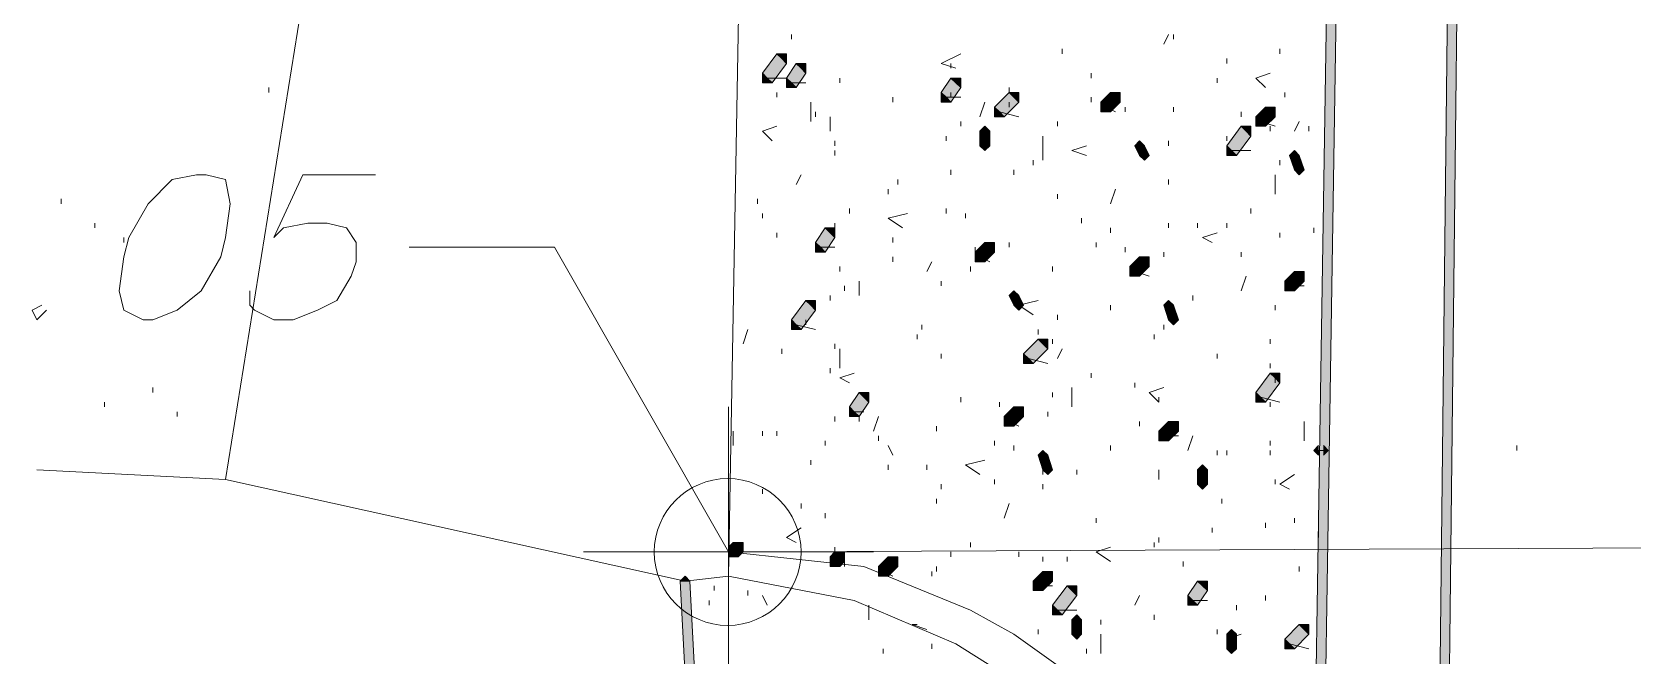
# Model space of a CAD drawing. Header units: inches. Extents: x 10 to 486, y 7 to 426.
# Drawn here: x 369.88 to 391.94, y 371.52 to 380.12 of the extents above; entities that cross this region are included whole.
import ezdxf

# ---------------------------------------------------------------- set-up
doc = ezdxf.new("R2010")
doc.units = ezdxf.units.IN
doc.header["$LTSCALE"] = 3
doc.header["$MEASUREMENT"] = 0
doc.layers.add('PDF_Geometry', color=7, linetype='Continuous', true_color=0x999999)
doc.layers.add('PDF_Solid Fills', color=7, linetype='Continuous')

msp = doc.modelspace()

# ---------------------------------------------------------------- hatches: boundary and pattern name
at = {"layer": 'PDF_Solid Fills', "true_color": 0x767676, "transparency": 33554559}
msp.add_hatch(color=8, dxfattribs=at).paths.add_polyline_path([(387.543, 364.883), (387.61, 364.883), (388.41, 415.883), (388.277, 415.883), (387.477, 364.883)])
at = {"layer": 'PDF_Solid Fills', "true_color": 0x999999, "transparency": 33554559}
for points in [[(380.01, 379.483), (380.077, 379.417), (380.277, 379.683), (380.21, 379.75), (380.143, 379.817), (379.943, 379.55)], [(380.343, 379.417), (380.41, 379.35), (380.543, 379.55), (380.477, 379.617), (380.41, 379.683), (380.277, 379.483)], [(382.477, 379.217), (382.543, 379.15), (382.677, 379.35), (382.61, 379.417), (382.543, 379.483), (382.41, 379.283)], [(383.21, 379.017), (383.277, 378.95), (383.477, 379.15), (383.41, 379.217), (383.343, 379.283), (383.143, 379.083)], [(384.677, 379.083), (384.743, 379.017), (384.877, 379.15), (384.81, 379.217), (384.743, 379.283), (384.61, 379.15)], [(386.81, 378.883), (386.877, 378.817), (387.01, 378.95), (386.943, 379.017), (386.877, 379.083), (386.743, 378.95)], [(383.01, 378.55), (383.077, 378.55), (383.077, 378.75), (382.943, 378.75), (382.943, 378.55)], [(386.41, 378.483), (386.477, 378.417), (386.677, 378.683), (386.61, 378.75), (386.543, 378.817), (386.343, 378.55)], [(385.21, 378.417), (385.277, 378.417), (385.21, 378.55), (385.077, 378.55), (385.143, 378.417)], [(387.343, 378.217), (387.41, 378.217), (387.343, 378.417), (387.21, 378.417), (387.277, 378.217)], [(380.743, 377.15), (380.81, 377.083), (380.943, 377.283), (380.877, 377.35), (380.81, 377.417), (380.677, 377.217)], [(382.943, 377.017), (383.01, 376.95), (383.143, 377.083), (383.077, 377.15), (383.01, 377.217), (382.877, 377.083)], [(385.077, 376.817), (385.143, 376.75), (385.277, 376.883), (385.21, 376.95), (385.143, 377.017), (385.01, 376.883)], [(387.21, 376.617), (387.277, 376.55), (387.41, 376.683), (387.343, 376.75), (387.277, 376.817), (387.143, 376.683)], [(383.477, 376.35), (383.543, 376.35), (383.477, 376.483), (383.343, 376.483), (383.41, 376.35)], [(380.41, 376.083), (380.477, 376.017), (380.677, 376.283), (380.61, 376.35), (380.543, 376.417), (380.343, 376.15)], [(385.61, 376.15), (385.677, 376.15), (385.61, 376.35), (385.477, 376.35), (385.543, 376.15)], [(383.61, 375.617), (383.677, 375.55), (383.877, 375.75), (383.81, 375.817), (383.743, 375.883), (383.543, 375.683)], [(386.81, 375.083), (386.877, 375.017), (387.077, 375.283), (387.01, 375.35), (386.943, 375.417), (386.743, 375.15)], [(381.21, 374.883), (381.277, 374.817), (381.41, 375.017), (381.343, 375.083), (381.277, 375.15), (381.143, 374.95)], [(383.343, 374.75), (383.41, 374.683), (383.543, 374.817), (383.477, 374.883), (383.41, 374.95), (383.277, 374.817)], [(385.477, 374.55), (385.543, 374.483), (385.677, 374.617), (385.61, 374.683), (385.543, 374.75), (385.41, 374.617)], [(383.877, 374.083), (383.943, 374.083), (383.877, 374.283), (383.743, 374.283), (383.81, 374.083)], [(386.01, 373.883), (386.077, 373.883), (386.077, 374.083), (385.943, 374.083), (385.943, 373.883)], [(379.543, 372.95), (379.61, 372.883), (379.677, 372.95), (379.61, 373.017), (379.543, 373.083), (379.477, 373.017)], [(380.943, 372.817), (381.01, 372.75), (381.077, 372.817), (381.01, 372.883), (380.943, 372.95), (380.877, 372.883)], [(381.61, 372.683), (381.677, 372.617), (381.81, 372.75), (381.743, 372.817), (381.677, 372.883), (381.543, 372.75)], [(383.743, 372.483), (383.81, 372.417), (383.943, 372.55), (383.877, 372.617), (383.81, 372.683), (383.677, 372.55)], [(385.877, 372.283), (385.943, 372.217), (386.077, 372.417), (386.01, 372.483), (385.943, 372.55), (385.81, 372.35)], [(384.01, 372.15), (384.077, 372.083), (384.277, 372.35), (384.21, 372.417), (384.143, 372.483), (383.943, 372.217)], [(384.277, 371.817), (384.343, 371.817), (384.343, 372.017), (384.21, 372.017), (384.21, 371.817)], [(387.21, 371.683), (387.277, 371.617), (387.477, 371.817), (387.41, 371.883), (387.343, 371.95), (387.143, 371.75)], [(386.41, 371.617), (386.477, 371.617), (386.477, 371.817), (386.343, 371.817), (386.343, 371.617)]]:
    msp.add_hatch(color=253, dxfattribs=at).paths.add_polyline_path(points)

# ---------------------------------------------------------------- linework, layer by layer
at = {"layer": 'PDF_Geometry', "color": 8, "lineweight": 5, "true_color": 0x767676}
for points in [[(387.543, 364.883), (387.61, 364.883), (388.41, 415.883), (388.277, 415.883), (387.477, 364.883)], [(389.21, 364.817), (389.343, 364.817), (389.677, 394.617), (389.543, 394.617)]]:
    msp.add_lwpolyline(points, close=True, dxfattribs=at)
at = {"layer": 'PDF_Geometry', "lineweight": 13}
for points in [[(379.277, 406.883), (379.81, 404.883), (379.877, 395.017), (379.477, 372.617), (378.877, 372.55), (372.543, 373.95), (373.743, 381.417), (373.81, 393.15), (371.543, 397.083), (376.143, 402.95), (379.81, 404.883)], [(380.343, 380.083), (380.343, 380.017)], [(385.477, 379.95), (385.543, 380.083)], [(385.61, 380.083), (385.61, 380.017)], [(382.61, 379.617), (382.41, 379.683), (382.677, 379.817)], [(384.077, 379.883), (384.077, 379.817)], [(387.077, 379.883), (387.077, 379.817)], [(382.543, 379.683), (382.543, 379.617)], [(384.477, 379.55), (384.477, 379.483)], [(386.343, 379.75), (386.343, 379.683)], [(386.877, 379.35), (386.743, 379.483), (386.943, 379.55)], [(373.143, 379.35), (373.143, 379.283)], [(380.01, 379.483), (380.277, 379.483)], [(380.343, 379.417), (380.543, 379.417)], [(381.01, 379.483), (381.01, 379.417)], [(383.343, 379.35), (383.343, 379.283)], [(386.21, 379.483), (386.21, 379.417)], [(380.143, 379.283), (380.143, 379.217)], [(380.61, 378.883), (380.61, 379.15)], [(381.743, 379.217), (381.743, 379.15)], [(382.477, 379.217), (382.677, 379.217)], [(382.543, 379.283), (382.543, 379.217)], [(382.943, 378.95), (383.01, 379.15)], [(383.343, 379.15), (383.343, 379.083)], [(384.477, 379.217), (384.477, 379.15)], [(387.143, 379.283), (387.143, 379.217)], [(380.677, 379.017), (380.677, 378.95)], [(380.877, 378.75), (380.877, 378.95)], [(383.21, 379.017), (383.477, 378.95)], [(384.677, 379.083), (384.81, 379.017)], [(384.943, 379.083), (384.943, 379.017)], [(385.61, 379.083), (385.61, 379.017)], [(386.543, 379.017), (386.543, 378.95)], [(380.077, 378.617), (379.943, 378.75), (380.143, 378.817)], [(382.477, 378.683), (382.477, 378.617)], [(382.677, 378.883), (382.677, 378.817)], [(383.81, 378.35), (383.81, 378.683)], [(384.01, 378.883), (384.01, 378.817)], [(386.343, 378.683), (386.343, 378.617)], [(386.81, 378.883), (387.01, 378.817)], [(386.943, 378.817), (386.943, 378.75)], [(387.277, 378.75), (387.343, 378.883)], [(387.477, 378.817), (387.477, 378.75)], [(380.943, 378.617), (380.943, 378.55)], [(380.943, 378.483), (380.943, 378.417)], [(384.41, 378.417), (384.21, 378.483), (384.41, 378.55)], [(385.143, 378.55), (385.143, 378.483)], [(385.543, 378.617), (385.543, 378.55)], [(386.41, 378.483), (386.677, 378.483)], [(383.677, 378.35), (383.677, 378.283)], [(387.077, 378.35), (387.077, 378.283)], [(380.41, 378.017), (380.477, 378.15)], [(381.81, 378.083), (381.81, 378.017)], [(382.543, 378.217), (382.543, 378.15)], [(383.41, 378.217), (383.41, 378.15)], [(385.543, 378.083), (385.543, 378.017)], [(387.01, 377.883), (387.01, 378.15)], [(370.277, 377.817), (370.277, 377.75)], [(379.877, 377.817), (379.877, 377.75)], [(381.677, 377.95), (381.677, 377.883)], [(384.01, 377.883), (384.01, 377.817)], [(384.743, 377.75), (384.81, 377.95)], [(379.943, 377.617), (379.943, 377.55)], [(381.143, 377.683), (381.143, 377.617)], [(381.877, 377.417), (381.677, 377.55), (381.943, 377.617)], [(382.477, 377.683), (382.477, 377.617)], [(382.743, 377.617), (382.743, 377.55)], [(386.677, 377.683), (386.677, 377.617)], [(370.743, 377.483), (370.743, 377.417)], [(380.143, 377.35), (380.143, 377.283)], [(380.943, 377.483), (380.943, 377.417)], [(384.343, 377.55), (384.343, 377.483)], [(384.743, 377.417), (384.743, 377.35)], [(385.543, 377.483), (385.543, 377.417)], [(385.943, 377.483), (385.943, 377.417)], [(386.143, 377.217), (386.01, 377.283), (386.21, 377.35)], [(386.343, 377.483), (386.343, 377.417)], [(387.077, 377.35), (387.077, 377.283)], [(387.543, 377.417), (387.543, 377.35)], [(371.143, 377.283), (371.143, 377.217)], [(380.743, 377.15), (380.943, 377.15)], [(381.743, 377.283), (381.743, 377.217)], [(382.877, 377.15), (382.877, 377.083)], [(383.343, 377.217), (383.343, 377.15)], [(384.543, 377.217), (384.543, 377.15)], [(384.943, 377.15), (384.943, 377.083)], [(381.743, 377.017), (381.743, 376.95)], [(382.21, 376.817), (382.277, 376.95)], [(382.943, 377.017), (383.077, 376.95)], [(385.477, 377.083), (385.477, 377.017)], [(386.543, 377.083), (386.543, 377.017)], [(381.01, 376.883), (381.01, 376.817)], [(381.277, 376.483), (381.277, 376.683)], [(382.41, 376.683), (382.41, 376.617)], [(382.81, 376.883), (382.81, 376.817)], [(383.943, 376.883), (383.943, 376.817)], [(385.077, 376.817), (385.277, 376.75)], [(386.543, 376.55), (386.61, 376.75)], [(380.877, 376.483), (380.877, 376.417)], [(381.077, 376.617), (381.077, 376.55)], [(385.877, 376.483), (385.877, 376.417)], [(387.21, 376.617), (387.41, 376.617)], [(383.677, 376.217), (383.477, 376.35), (383.743, 376.417)], [(384.743, 376.35), (384.743, 376.283)], [(387.01, 376.35), (387.01, 376.283)], [(379.677, 375.817), (379.743, 376.017)], [(380.41, 376.083), (380.677, 376.017)], [(380.543, 376.15), (380.543, 376.083)], [(382.143, 376.083), (382.143, 376.017)], [(383.743, 376.017), (383.743, 375.95)], [(384.01, 376.217), (384.01, 376.15)], [(385.477, 376.083), (385.477, 376.017)], [(380.943, 375.817), (380.943, 375.75)], [(382.077, 375.95), (382.077, 375.883)], [(383.943, 375.883), (383.943, 375.817)], [(385.343, 375.95), (385.343, 375.883)], [(386.943, 375.883), (386.943, 375.817)], [(380.21, 375.75), (380.21, 375.683)], [(381.01, 375.483), (381.01, 375.75)], [(382.41, 375.683), (382.41, 375.617)], [(383.61, 375.617), (383.877, 375.55)], [(384.01, 375.617), (384.077, 375.75)], [(386.21, 375.683), (386.21, 375.617)], [(380.877, 375.483), (380.877, 375.417)], [(381.143, 375.283), (381.01, 375.35), (381.21, 375.417)], [(384.477, 375.417), (384.477, 375.35)], [(386.943, 375.55), (386.943, 375.483)], [(371.543, 375.217), (371.543, 375.15)], [(383.943, 375.15), (383.943, 375.083)], [(384.21, 374.95), (384.21, 375.217)], [(385.077, 375.283), (385.077, 375.217)], [(385.41, 375.083), (385.41, 375.017), (385.277, 375.15), (385.477, 375.217)], [(387.01, 375.35), (387.01, 375.283)], [(370.877, 375.017), (370.877, 374.95)], [(382.677, 375.083), (382.677, 375.017)], [(383.21, 375.017), (383.21, 374.95)], [(386.81, 375.083), (387.077, 375.017)], [(386.943, 375.017), (386.943, 374.95)], [(371.877, 374.883), (371.877, 374.817)], [(380.943, 374.817), (380.943, 374.75)], [(381.21, 374.883), (381.343, 374.883)], [(381.277, 374.817), (381.277, 374.75)], [(381.477, 374.617), (381.543, 374.817)], [(383.343, 374.75), (383.477, 374.683)], [(383.877, 374.883), (383.877, 374.817)], [(385.143, 374.75), (385.143, 374.683)], [(387.41, 374.483), (387.41, 374.75)], [(379.543, 374.417), (379.543, 374.617)], [(379.943, 374.617), (379.943, 374.55)], [(380.143, 374.617), (380.143, 374.55)], [(380.81, 374.483), (380.81, 374.417)], [(381.543, 374.55), (381.543, 374.483)], [(382.343, 374.683), (382.343, 374.617)], [(383.143, 374.483), (383.143, 374.417)], [(385.477, 374.55), (385.677, 374.55)], [(385.81, 374.35), (385.877, 374.55)], [(386.943, 374.483), (386.943, 374.417)], [(381.743, 374.283), (381.677, 374.417)], [(383.41, 374.417), (383.41, 374.35)], [(384.743, 374.417), (384.743, 374.35)], [(386.21, 374.35), (386.21, 374.283)], [(386.343, 374.35), (386.343, 374.283)], [(386.943, 374.35), (386.943, 374.283)], [(387.677, 374.35), (387.61, 374.35), (387.61, 374.283)], [(390.343, 374.417), (390.343, 374.35)], [(372.543, 373.95), (369.943, 374.083)], [(380.61, 374.217), (380.61, 374.15)], [(381.677, 374.15), (381.677, 374.083)], [(382.21, 374.15), (382.21, 374.083)], [(382.943, 374.017), (382.743, 374.15), (383.01, 374.217)], [(383.81, 374.083), (383.81, 374.017)], [(384.277, 374.083), (384.277, 374.017)], [(385.41, 374.083), (385.41, 374.017), (385.41, 373.95)], [(379.943, 373.817), (379.943, 373.75)], [(382.41, 373.883), (382.41, 373.817)], [(383.143, 373.95), (383.143, 373.883)], [(383.81, 373.883), (383.81, 373.817)], [(387.01, 373.95), (387.01, 373.883)], [(387.21, 373.817), (387.077, 373.883), (387.277, 374.017)], [(380.477, 373.617), (380.477, 373.55)], [(382.343, 373.683), (382.343, 373.617)], [(383.277, 373.417), (383.343, 373.617)], [(386.277, 373.683), (386.277, 373.617)], [(380.81, 373.483), (380.81, 373.417)], [(384.543, 373.417), (384.543, 373.35)], [(387.277, 373.417), (387.277, 373.35)], [(380.41, 373.083), (380.277, 373.15), (380.477, 373.283)], [(385.41, 373.15), (385.41, 373.083)], [(386.143, 373.283), (386.143, 373.217)], [(386.877, 373.35), (386.877, 373.283)], [(387.61, 373.15), (387.61, 373.283)], [(380.943, 373.017), (380.943, 372.95)], [(382.543, 372.95), (382.543, 372.883)], [(382.81, 373.083), (382.81, 373.017)], [(383.477, 372.95), (383.477, 372.883)], [(384.743, 372.817), (384.543, 372.95), (384.743, 373.017)], [(385.343, 373.083), (385.343, 373.017)], [(381.077, 372.817), (381.077, 372.75)], [(382.343, 372.75), (382.343, 372.683)], [(383.81, 372.883), (383.81, 372.817)], [(384.143, 372.883), (384.143, 372.817)], [(385.743, 372.817), (385.743, 372.75)], [(387.343, 372.75), (387.343, 372.683)], [(381.61, 372.617), (381.61, 372.683), (381.743, 372.617)], [(382.277, 372.683), (382.277, 372.617)], [(379.21, 372.283), (379.21, 372.217)], [(379.277, 372.483), (379.277, 372.417)], [(379.743, 372.417), (379.743, 372.35)], [(380.01, 372.217), (379.943, 372.35)], [(383.743, 372.483), (383.943, 372.483)], [(385.077, 372.217), (385.143, 372.35)], [(385.877, 372.283), (386.077, 372.283)], [(386.877, 372.35), (386.877, 372.283)], [(381.41, 372.017), (381.41, 372.217)], [(384.01, 372.15), (384.277, 372.15)], [(386.477, 372.217), (386.477, 372.15)], [(382.21, 371.883), (382.01, 371.95), (382.077, 371.95)], [(383.743, 371.883), (383.743, 371.817)], [(384.61, 372.017), (384.61, 371.95)], [(386.21, 371.883), (386.21, 371.817)], [(381.61, 371.617), (381.61, 371.55)], [(382.277, 371.683), (382.277, 371.617)], [(384.41, 371.617), (384.41, 371.55)], [(384.61, 371.55), (384.61, 371.817)], [(386.477, 371.617), (386.343, 371.75), (386.543, 371.817)], [(387.21, 371.683), (387.477, 371.617)]]:
    msp.add_lwpolyline(points, dxfattribs=at)
at = {"layer": 'PDF_Geometry', "lineweight": 5}
for points in [[(380.01, 379.483), (380.077, 379.417), (380.277, 379.683), (380.21, 379.75), (380.143, 379.817), (379.943, 379.55)], [(380.343, 379.417), (380.41, 379.35), (380.543, 379.55), (380.477, 379.617), (380.41, 379.683), (380.277, 379.483)], [(382.477, 379.217), (382.543, 379.15), (382.677, 379.35), (382.61, 379.417), (382.543, 379.483), (382.41, 379.283)], [(383.21, 379.017), (383.277, 378.95), (383.477, 379.15), (383.41, 379.217), (383.343, 379.283), (383.143, 379.083)], [(384.677, 379.083), (384.743, 379.017), (384.877, 379.15), (384.81, 379.217), (384.743, 379.283), (384.61, 379.15)], [(386.81, 378.883), (386.877, 378.817), (387.01, 378.95), (386.943, 379.017), (386.877, 379.083), (386.743, 378.95)], [(383.01, 378.55), (383.077, 378.55), (383.077, 378.75), (382.943, 378.75), (382.943, 378.55)], [(386.41, 378.483), (386.477, 378.417), (386.677, 378.683), (386.61, 378.75), (386.543, 378.817), (386.343, 378.55)], [(385.21, 378.417), (385.277, 378.417), (385.21, 378.55), (385.077, 378.55), (385.143, 378.417)], [(387.343, 378.217), (387.41, 378.217), (387.343, 378.417), (387.21, 378.417), (387.277, 378.217)], [(380.743, 377.15), (380.81, 377.083), (380.943, 377.283), (380.877, 377.35), (380.81, 377.417), (380.677, 377.217)], [(382.943, 377.017), (383.01, 376.95), (383.143, 377.083), (383.077, 377.15), (383.01, 377.217), (382.877, 377.083)], [(385.077, 376.817), (385.143, 376.75), (385.277, 376.883), (385.21, 376.95), (385.143, 377.017), (385.01, 376.883)], [(387.21, 376.617), (387.277, 376.55), (387.41, 376.683), (387.343, 376.75), (387.277, 376.817), (387.143, 376.683)], [(383.477, 376.35), (383.543, 376.35), (383.477, 376.483), (383.343, 376.483), (383.41, 376.35)], [(380.41, 376.083), (380.477, 376.017), (380.677, 376.283), (380.61, 376.35), (380.543, 376.417), (380.343, 376.15)], [(385.61, 376.15), (385.677, 376.15), (385.61, 376.35), (385.477, 376.35), (385.543, 376.15)], [(383.61, 375.617), (383.677, 375.55), (383.877, 375.75), (383.81, 375.817), (383.743, 375.883), (383.543, 375.683)], [(386.81, 375.083), (386.877, 375.017), (387.077, 375.283), (387.01, 375.35), (386.943, 375.417), (386.743, 375.15)], [(381.21, 374.883), (381.277, 374.817), (381.41, 375.017), (381.343, 375.083), (381.277, 375.15), (381.143, 374.95)], [(383.343, 374.75), (383.41, 374.683), (383.543, 374.817), (383.477, 374.883), (383.41, 374.95), (383.277, 374.817)], [(385.477, 374.55), (385.543, 374.483), (385.677, 374.617), (385.61, 374.683), (385.543, 374.75), (385.41, 374.617)], [(383.877, 374.083), (383.943, 374.083), (383.877, 374.283), (383.743, 374.283), (383.81, 374.083)], [(386.01, 373.883), (386.077, 373.883), (386.077, 374.083), (385.943, 374.083), (385.943, 373.883)], [(379.543, 372.95), (379.61, 372.883), (379.677, 372.95), (379.61, 373.017), (379.543, 373.083), (379.477, 373.017)], [(380.943, 372.817), (381.01, 372.75), (381.077, 372.817), (381.01, 372.883), (380.943, 372.95), (380.877, 372.883)], [(381.61, 372.683), (381.677, 372.617), (381.81, 372.75), (381.743, 372.817), (381.677, 372.883), (381.543, 372.75)], [(378.943, 370.017), (379.077, 370.017), (378.943, 372.55), (378.81, 372.55)], [(383.743, 372.483), (383.81, 372.417), (383.943, 372.55), (383.877, 372.617), (383.81, 372.683), (383.677, 372.55)], [(385.877, 372.283), (385.943, 372.217), (386.077, 372.417), (386.01, 372.483), (385.943, 372.55), (385.81, 372.35)], [(384.01, 372.15), (384.077, 372.083), (384.277, 372.35), (384.21, 372.417), (384.143, 372.483), (383.943, 372.217)], [(384.277, 371.817), (384.343, 371.817), (384.343, 372.017), (384.21, 372.017), (384.21, 371.817)], [(387.21, 371.683), (387.277, 371.617), (387.477, 371.817), (387.41, 371.883), (387.343, 371.95), (387.143, 371.75)], [(386.41, 371.617), (386.477, 371.617), (386.477, 371.817), (386.343, 371.817), (386.343, 371.617)]]:
    msp.add_lwpolyline(points, close=True, dxfattribs=at)
for points in [[(380.143, 379.817), (380.277, 379.817), (380.277, 379.683)], [(380.077, 379.417), (379.943, 379.417), (379.943, 379.55)], [(380.41, 379.683), (380.543, 379.683), (380.543, 379.55)], [(380.41, 379.35), (380.277, 379.35), (380.277, 379.483)], [(382.543, 379.483), (382.677, 379.483), (382.677, 379.35)], [(382.543, 379.15), (382.41, 379.15), (382.41, 379.283)], [(383.343, 379.283), (383.477, 379.283), (383.477, 379.15)], [(384.743, 379.017), (384.61, 379.017), (384.61, 379.15)], [(384.743, 379.283), (384.877, 379.283), (384.877, 379.15)], [(383.277, 378.95), (383.143, 378.95), (383.143, 379.083)], [(386.877, 378.817), (386.743, 378.817), (386.743, 378.95)], [(386.877, 379.083), (387.01, 379.083), (387.01, 378.95)], [(382.943, 378.75), (383.01, 378.817), (383.077, 378.75)], [(386.543, 378.817), (386.677, 378.817), (386.677, 378.683)], [(383.077, 378.55), (383.01, 378.483), (382.943, 378.55)], [(385.077, 378.55), (385.143, 378.617), (385.21, 378.55)], [(386.477, 378.417), (386.343, 378.417), (386.343, 378.55)], [(387.21, 378.417), (387.277, 378.483), (387.343, 378.417)], [(385.277, 378.417), (385.21, 378.35), (385.143, 378.417)], [(387.41, 378.217), (387.343, 378.15), (387.277, 378.217)], [(380.81, 377.417), (380.943, 377.417), (380.943, 377.283)], [(380.81, 377.083), (380.677, 377.083), (380.677, 377.217)], [(383.01, 377.217), (383.143, 377.217), (383.143, 377.083)], [(383.01, 376.95), (382.877, 376.95), (382.877, 377.083)], [(385.143, 377.017), (385.277, 377.017), (385.277, 376.883)], [(385.143, 376.75), (385.01, 376.75), (385.01, 376.883)], [(387.277, 376.55), (387.143, 376.55), (387.143, 376.683)], [(387.277, 376.817), (387.41, 376.817), (387.41, 376.683)], [(383.343, 376.483), (383.41, 376.55), (383.477, 376.483)], [(380.543, 376.417), (380.677, 376.417), (380.677, 376.283)], [(383.543, 376.35), (383.477, 376.283), (383.41, 376.35)], [(385.477, 376.35), (385.543, 376.417), (385.61, 376.35)], [(380.477, 376.017), (380.343, 376.017), (380.343, 376.15)], [(385.677, 376.15), (385.61, 376.083), (385.543, 376.15)], [(383.743, 375.883), (383.877, 375.883), (383.877, 375.75)], [(383.677, 375.55), (383.543, 375.55), (383.543, 375.683)], [(386.943, 375.417), (387.077, 375.417), (387.077, 375.283)], [(381.277, 375.15), (381.41, 375.15), (381.41, 375.017)], [(386.877, 375.017), (386.743, 375.017), (386.743, 375.15)], [(381.277, 374.817), (381.143, 374.817), (381.143, 374.95)], [(383.41, 374.95), (383.543, 374.95), (383.543, 374.817)], [(383.41, 374.683), (383.277, 374.683), (383.277, 374.817)], [(385.543, 374.75), (385.677, 374.75), (385.677, 374.617)], [(385.543, 374.483), (385.41, 374.483), (385.41, 374.617)], [(383.743, 374.283), (383.81, 374.35), (383.877, 374.283)], [(387.61, 374.283), (387.543, 374.35), (387.61, 374.417)], [(387.677, 374.417), (387.743, 374.35), (387.677, 374.283)], [(383.943, 374.083), (383.877, 374.017), (383.81, 374.083)], [(385.943, 374.083), (386.01, 374.15), (386.077, 374.083)], [(386.077, 373.883), (386.01, 373.817), (385.943, 373.883)], [(379.61, 372.883), (379.477, 372.883), (379.477, 373.017)], [(379.543, 373.083), (379.677, 373.083), (379.677, 372.95)], [(380.943, 372.95), (381.077, 372.95), (381.077, 372.817)], [(381.01, 372.75), (380.877, 372.75), (380.877, 372.883)], [(381.677, 372.617), (381.543, 372.617), (381.543, 372.75)], [(381.677, 372.883), (381.81, 372.883), (381.81, 372.75)], [(378.81, 372.55), (378.877, 372.617), (378.943, 372.55)], [(383.81, 372.417), (383.677, 372.417), (383.677, 372.55)], [(383.81, 372.683), (383.943, 372.683), (383.943, 372.55)], [(385.943, 372.55), (386.077, 372.55), (386.077, 372.417)], [(384.143, 372.483), (384.277, 372.483), (384.277, 372.35)], [(385.943, 372.217), (385.81, 372.217), (385.81, 372.35)], [(384.077, 372.083), (383.943, 372.083), (383.943, 372.217)], [(384.21, 372.017), (384.277, 372.083), (384.343, 372.017)], [(386.343, 371.817), (386.41, 371.883), (386.477, 371.817)], [(387.343, 371.95), (387.477, 371.95), (387.477, 371.817)], [(384.343, 371.817), (384.277, 371.75), (384.21, 371.817)], [(386.477, 371.617), (386.41, 371.55), (386.343, 371.617)], [(387.277, 371.617), (387.143, 371.617), (387.143, 371.75)]]:
    msp.add_lwpolyline(points, dxfattribs=at)
at = {"layer": 'PDF_Geometry', "color": 7, "lineweight": 13}
msp.add_lwpolyline([(372.143, 378.15), (371.81, 378.083), (371.477, 377.75), (371.21, 377.283), (371.143, 377.017), (371.077, 376.55), (371.143, 376.283), (371.41, 376.15), (371.543, 376.15), (371.877, 376.283), (372.21, 376.55), (372.477, 377.017), (372.543, 377.283), (372.61, 377.75), (372.543, 378.083), (372.277, 378.15)], close=True, dxfattribs=at)
for points in [[(374.61, 378.15), (373.61, 378.15), (373.21, 377.283), (373.343, 377.417), (373.677, 377.483), (373.943, 377.483), (374.21, 377.417), (374.343, 377.217), (374.343, 376.95), (374.277, 376.75), (374.077, 376.417), (373.81, 376.283), (373.477, 376.15), (373.21, 376.15), (372.943, 376.283), (372.877, 376.35), (372.877, 376.55)], [(379.477, 372.95), (377.077, 377.15), (375.077, 377.15)], [(370.01, 376.35), (369.877, 376.283), (369.943, 376.15), (370.077, 376.283)], [(379.477, 370.95), (379.477, 374.95)], [(377.477, 372.95), (381.477, 372.95)], [(380.077, 372.95), (394.477, 373.017)]]:
    msp.add_lwpolyline(points, dxfattribs=at)
at = {"layer": 'PDF_Geometry', "color": 8, "lineweight": 13, "true_color": 0x767676}
for points in [[(387.543, 364.883), (387.21, 366.817), (386.543, 368.617), (385.943, 369.617), (385.21, 370.483), (384.343, 371.15), (383.41, 371.817), (382.81, 372.15), (381.343, 372.75), (379.477, 372.95)], [(382.743, 203.55), (383.61, 204.083), (384.41, 204.817), (385.01, 205.683), (385.41, 206.683), (385.543, 207.683), (385.743, 220.017), (386.077, 244.883), (386.143, 271.15), (386.477, 295.083), (386.543, 320.217), (386.677, 344.883), (386.81, 364.817), (386.743, 366.083), (386.477, 367.283), (386.077, 368.417), (385.543, 369.283), (384.81, 370.15), (384.01, 370.817), (383.143, 371.35), (382.61, 371.683), (381.21, 372.283), (379.477, 372.617)]]:
    msp.add_lwpolyline(points, dxfattribs=at)
at = {"layer": 'PDF_Geometry', "lineweight": 13}
msp.add_lwpolyline([(385.343, 372.017), (385.343, 372.083)], close=True, dxfattribs=at)
at = {"layer": 'PDF_Geometry', "color": 7, "lineweight": 13}
msp.add_circle((379.465, 372.95), 1.012, dxfattribs=at)
at = {"layer": 'PDF_Solid Fills', "color": 8, "lineweight": 5, "true_color": 0x767676, "transparency": 33554559}
msp.add_solid([(389.21, 364.817), (389.343, 364.817), (389.543, 394.617), (389.677, 394.617)], dxfattribs=at)
at = {"layer": 'PDF_Solid Fills', "color": 253, "lineweight": 5, "true_color": 0x999999, "transparency": 33554559}
for points in [[(380.143, 379.817), (380.277, 379.817), (380.21, 379.75), (380.277, 379.683)], [(380.077, 379.417), (379.943, 379.417), (380.01, 379.483), (379.943, 379.55)], [(380.41, 379.683), (380.543, 379.683), (380.477, 379.617), (380.543, 379.55)], [(380.41, 379.35), (380.277, 379.35), (380.343, 379.417), (380.277, 379.483)], [(382.543, 379.483), (382.677, 379.483), (382.61, 379.417), (382.677, 379.35)], [(382.543, 379.15), (382.41, 379.15), (382.477, 379.217), (382.41, 379.283)], [(383.343, 379.283), (383.477, 379.283), (383.41, 379.217), (383.477, 379.15)], [(384.743, 379.017), (384.61, 379.017), (384.677, 379.083), (384.61, 379.15)], [(384.743, 379.283), (384.877, 379.283), (384.81, 379.217), (384.877, 379.15)], [(383.277, 378.95), (383.143, 378.95), (383.21, 379.017), (383.143, 379.083)], [(386.877, 378.817), (386.743, 378.817), (386.81, 378.883), (386.743, 378.95)], [(386.877, 379.083), (387.01, 379.083), (386.943, 379.017), (387.01, 378.95)], [(382.943, 378.75), (383.01, 378.817), (383.01, 378.75), (383.077, 378.75)], [(386.543, 378.817), (386.677, 378.817), (386.61, 378.75), (386.677, 378.683)], [(383.077, 378.55), (383.01, 378.483), (383.01, 378.55), (382.943, 378.55)], [(385.077, 378.55), (385.143, 378.617), (385.143, 378.55), (385.21, 378.55)], [(386.477, 378.417), (386.343, 378.417), (386.41, 378.483), (386.343, 378.55)], [(387.21, 378.417), (387.277, 378.483), (387.277, 378.417), (387.343, 378.417)], [(385.277, 378.417), (385.21, 378.35), (385.21, 378.417), (385.143, 378.417)], [(387.41, 378.217), (387.343, 378.15), (387.343, 378.217), (387.277, 378.217)], [(380.81, 377.417), (380.943, 377.417), (380.877, 377.35), (380.943, 377.283)], [(380.81, 377.083), (380.677, 377.083), (380.743, 377.15), (380.677, 377.217)], [(383.01, 377.217), (383.143, 377.217), (383.077, 377.15), (383.143, 377.083)], [(383.01, 376.95), (382.877, 376.95), (382.943, 377.017), (382.877, 377.083)], [(385.143, 377.017), (385.277, 377.017), (385.21, 376.95), (385.277, 376.883)], [(385.143, 376.75), (385.01, 376.75), (385.077, 376.817), (385.01, 376.883)], [(387.277, 376.55), (387.143, 376.55), (387.21, 376.617), (387.143, 376.683)], [(387.277, 376.817), (387.41, 376.817), (387.343, 376.75), (387.41, 376.683)], [(383.343, 376.483), (383.41, 376.55), (383.41, 376.483), (383.477, 376.483)], [(380.543, 376.417), (380.677, 376.417), (380.61, 376.35), (380.677, 376.283)], [(383.543, 376.35), (383.477, 376.283), (383.477, 376.35), (383.41, 376.35)], [(385.477, 376.35), (385.543, 376.417), (385.543, 376.35), (385.61, 376.35)], [(380.477, 376.017), (380.343, 376.017), (380.41, 376.083), (380.343, 376.15)], [(385.677, 376.15), (385.61, 376.083), (385.61, 376.15), (385.543, 376.15)], [(383.743, 375.883), (383.877, 375.883), (383.81, 375.817), (383.877, 375.75)], [(383.677, 375.55), (383.543, 375.55), (383.61, 375.617), (383.543, 375.683)], [(386.943, 375.417), (387.077, 375.417), (387.01, 375.35), (387.077, 375.283)], [(381.277, 375.15), (381.41, 375.15), (381.343, 375.083), (381.41, 375.017)], [(386.877, 375.017), (386.743, 375.017), (386.81, 375.083), (386.743, 375.15)], [(381.277, 374.817), (381.143, 374.817), (381.21, 374.883), (381.143, 374.95)], [(383.41, 374.95), (383.543, 374.95), (383.477, 374.883), (383.543, 374.817)], [(383.41, 374.683), (383.277, 374.683), (383.343, 374.75), (383.277, 374.817)], [(385.543, 374.75), (385.677, 374.75), (385.61, 374.683), (385.677, 374.617)], [(385.543, 374.483), (385.41, 374.483), (385.477, 374.55), (385.41, 374.617)], [(383.743, 374.283), (383.81, 374.35), (383.81, 374.283), (383.877, 374.283)], [(387.61, 374.283), (387.543, 374.35), (387.61, 374.35), (387.61, 374.417)], [(383.943, 374.083), (383.877, 374.017), (383.877, 374.083), (383.81, 374.083)], [(385.943, 374.083), (386.01, 374.15), (386.01, 374.083), (386.077, 374.083)], [(386.077, 373.883), (386.01, 373.817), (386.01, 373.883), (385.943, 373.883)], [(379.61, 372.883), (379.477, 372.883), (379.543, 372.95), (379.477, 373.017)], [(379.543, 373.083), (379.677, 373.083), (379.61, 373.017), (379.677, 372.95)], [(380.943, 372.95), (381.077, 372.95), (381.01, 372.883), (381.077, 372.817)], [(381.01, 372.75), (380.877, 372.75), (380.943, 372.817), (380.877, 372.883)], [(381.677, 372.617), (381.543, 372.617), (381.61, 372.683), (381.543, 372.75)], [(381.677, 372.883), (381.81, 372.883), (381.743, 372.817), (381.81, 372.75)], [(378.877, 372.55), (378.81, 372.55), (378.943, 372.55), (378.877, 372.617)], [(378.943, 370.017), (379.077, 370.017), (378.81, 372.55), (378.943, 372.55)], [(383.81, 372.417), (383.677, 372.417), (383.743, 372.483), (383.677, 372.55)], [(383.81, 372.683), (383.943, 372.683), (383.877, 372.617), (383.943, 372.55)], [(385.943, 372.55), (386.077, 372.55), (386.01, 372.483), (386.077, 372.417)], [(384.143, 372.483), (384.277, 372.483), (384.21, 372.417), (384.277, 372.35)], [(385.943, 372.217), (385.81, 372.217), (385.877, 372.283), (385.81, 372.35)], [(384.077, 372.083), (383.943, 372.083), (384.01, 372.15), (383.943, 372.217)], [(384.21, 372.017), (384.277, 372.083), (384.277, 372.017), (384.343, 372.017)], [(386.343, 371.817), (386.41, 371.883), (386.41, 371.817), (386.477, 371.817)], [(387.343, 371.95), (387.477, 371.95), (387.41, 371.883), (387.477, 371.817)], [(384.343, 371.817), (384.277, 371.75), (384.277, 371.817), (384.21, 371.817)], [(386.477, 371.617), (386.41, 371.55), (386.41, 371.617), (386.343, 371.617)], [(387.277, 371.617), (387.143, 371.617), (387.21, 371.683), (387.143, 371.75)]]:
    msp.add_solid(points, dxfattribs=at)
at = {"layer": 'PDF_Solid Fills', "color": 253, "lineweight": 13, "true_color": 0x999999, "transparency": 33554559}
msp.add_solid([(387.677, 374.417), (387.743, 374.35), (387.677, 374.35), (387.677, 374.283)], dxfattribs=at)

doc.saveas('drawing.dxf')
